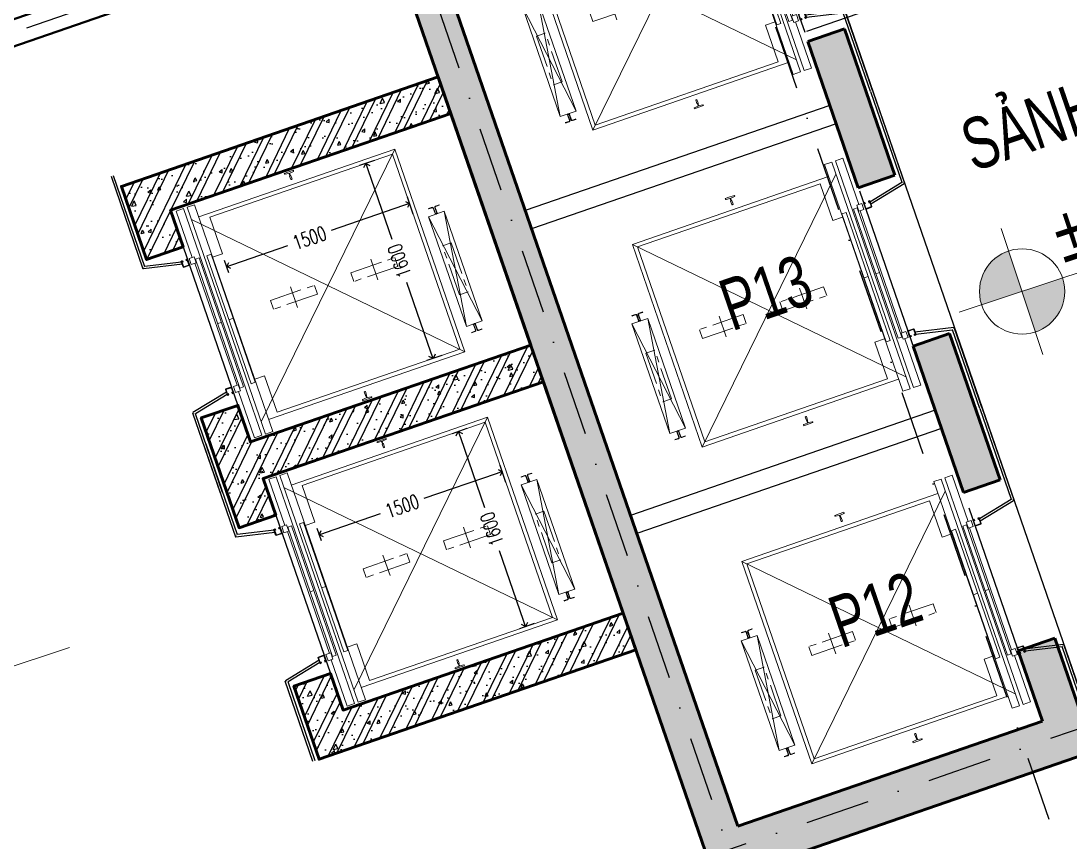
# Model space of a CAD drawing. Header units: millimetres. Extents: x -1534340 to 1713810, y -1348191 to 1114081.
# Drawn here: x 1494282 to 1502419, y -306410 to -300044 of the extents above; entities that cross this region are included whole.
import ezdxf
from ezdxf.enums import TextEntityAlignment as Align

# ---------------------------------------------------------------- set-up
doc = ezdxf.new("R2010")
doc.units = ezdxf.units.MM
doc.header["$LTSCALE"] = 100
doc.header["$PDMODE"] = 32
doc.header["$PDSIZE"] = 2.5
for name, pattern in [('xref.asix of  podium$0$xref.asix of  podium$0$DASHDOT', [1, 0.5, -0.25, 0, -0.25]), ('xref.asix of  podium$0$xref.asix of  podium$0$Xref_ST_MBDV Cot vach 30.7.2022$0$CENTERX2', [4, 2.5, -0.5, 0.5, -0.5]), ('xref.asix of  podium$0$xref.asix of  podium$0$Xref_ST_MBDV Cot vach 30.7.2022$0$HIDDEN', [0.375, 0.25, -0.125]), ('xref.asix of  podium$0$xref.asix of  podium$0$Xref_ST_MBDV Cot vach 30.7.2022$0$PHANTOMX2', [5, 2.5, -0.5, 0.5, -0.5, 0.5, -0.5]), ('Xref.Asix of Basement B2$0$HIDDEN', [0.375, 0.25, -0.125]), ('Xref_ST_MBDV Cot vach 30.7.2022$0$CENTERX2', [4, 2.5, -0.5, 0.5, -0.5]), ('Xref_ST_MBDV Cot vach 30.7.2022$0$HIDDEN', [0.375, 0.25, -0.125]), ('Xref_ST_MBDV Cot vach 30.7.2022$0$PHANTOMX2', [5, 2.5, -0.5, 0.5, -0.5, 0.5, -0.5])]:
    doc.linetypes.add(name, pattern=pattern)
for name, color, linetype in [('ccu12-Manh', 8, 'Continuous'), ('KT-Hatch', 251, 'Continuous'), ('KT-Kich thuoc', 9, 'Continuous'), ('KT-Text', 7, 'Continuous'), ('TNG', 50, 'Continuous'), ('xref.asix of  podium$0$xref.asix of  podium$0$KT-Hatch', 251, 'Continuous'), ('xref.asix of  podium$0$xref.asix of  podium$0$KT-Kich thuoc', 9, 'Continuous'), ('xref.asix of  podium$0$xref.asix of  podium$0$KT-Luoi truc South Tower', 8, 'xref.asix of  podium$0$xref.asix of  podium$0$DASHDOT'), ('xref.asix of  podium$0$xref.asix of  podium$0$KT-Thay', 7, 'Continuous'), ('xref.asix of  podium$0$xref.asix of  podium$0$Xref_ST_MBDV Cot vach 30.7.2022$0$KT-Net manh', 139, 'Continuous'), ('Xref_ST_MBDV Cot vach 30.7.2022$0$KT-Net manh', 139, 'Continuous')]:
    doc.layers.add(name, color=color, linetype=linetype)
for name, color, linetype, lineweight in [('KT-Ghi chu', 26, 'Continuous', 15), ('KT-Net cat', 1, 'Continuous', 40), ('ST_MBDV Cot vach 220805$0$Xref_ST_MBDV Cot vach 30.7.2022$0$KT-Net cot vach', 6, 'Continuous', 50), ('xref.asix of  podium$0$xref.asix of  podium$0$ST_MBDV Cot vach 220805$0$KT-Net cot vach', 6, 'Continuous', 50), ('xref.asix of  podium$0$xref.asix of  podium$0$Xref_ST_MBDV Cot vach 30.7.2022$0$KT-Noi that', 36, 'Continuous', 9), ('Xref_ST_MBDV Cot vach 30.7.2022$0$KT-Noi that', 36, 'Continuous', 9)]:
    doc.layers.add(name, color=color, linetype=linetype, lineweight=lineweight)
doc.layers.add('Xref.Asix of Basement B2$0$KT-Chi gioi XD', color=7, linetype='Xref.Asix of Basement B2$0$HIDDEN', true_color=0x0066cc)
doc.styles.add('font unicode ccu', font='arial.ttf')
doc.styles.add('xref.asix of  podium$0$xref.asix of  podium$0$Xref_ST_MBDV Cot vach 30.7.2022$0$DIM', font='vnsimli.shx', dxfattribs={"width": 0.7})
doc.styles.add('Xref_ST_MBDV Cot vach 30.7.2022$0$Arial', font='arial.ttf', dxfattribs={"width": 0.7})
doc.styles.add('Xref_ST_MBDV Cot vach 30.7.2022$0$DIM', font='vnsimli.shx', dxfattribs={"width": 0.7})
doc.dimstyles.new('xref.asix of  podium$0$xref.asix of  podium$0$Xref_ST_MBDV Cot vach 30.7.2022$0$CCU 1-100 A1', dxfattribs={"dimscale": 100, "dimtxt": 2.2, "dimasz": 1, "dimexe": 1, "dimexo": 0, "dimgap": 1, "dimtad": 1, "dimdec": 0, "dimdsep": 46, "dimtxsty": 'xref.asix of  podium$0$xref.asix of  podium$0$Xref_ST_MBDV Cot vach 30.7.2022$0$DIM', "dimblk1": 'xref.asix of  podium$0$xref.asix of  podium$0$Xref_ST_MBDV Cot vach 30.7.2022$0$_ARCHTICK', "dimblk2": 'xref.asix of  podium$0$xref.asix of  podium$0$Xref_ST_MBDV Cot vach 30.7.2022$0$_ARCHTICK', "dimsah": 1, "dimcen": 0, "dimdle": 1, "dimclrd": 256, "dimclre": 256, "dimclrt": 31, "dimadec": 0, "dimazin": 0, "dimtfac": 1, "dimtdec": 0, "dimtix": 1, "dimtmove": 2, "dimatfit": 3, "dimldrblk": 'xref.asix of  podium$0$xref.asix of  podium$0$Xref_ST_MBDV Cot vach 30.7.2022$0$_ARCHTICK', "dimfxl": 8, "dimtolj": 1, "dimarcsym": 0})
doc.dimstyles.new('Xref_ST_MBDV Cot vach 30.7.2022$0$CCU 1-100 A1', dxfattribs={"dimscale": 100, "dimtxt": 2.2, "dimasz": 1, "dimexe": 1, "dimexo": 0, "dimgap": 1, "dimtad": 1, "dimdec": 0, "dimdsep": 46, "dimtxsty": 'Xref_ST_MBDV Cot vach 30.7.2022$0$DIM', "dimblk1": 'Xref_ST_MBDV Cot vach 30.7.2022$0$_ARCHTICK', "dimblk2": 'Xref_ST_MBDV Cot vach 30.7.2022$0$_ARCHTICK', "dimsah": 1, "dimcen": 0, "dimdle": 1, "dimclrd": 256, "dimclre": 256, "dimclrt": 31, "dimadec": 0, "dimazin": 0, "dimtfac": 1, "dimtdec": 0, "dimtix": 1, "dimtmove": 2, "dimatfit": 3, "dimldrblk": 'Xref_ST_MBDV Cot vach 30.7.2022$0$_ARCHTICK', "dimfxl": 8, "dimtolj": 1, "dimarcsym": 0})

# ---------------------------------------------------------------- blocks, each defined once
blk = doc.blocks.new('xref.asix of  podium$0$xref.asix of  podium$0$Asix South Tower')
at = {"layer": 'xref.asix of  podium$0$xref.asix of  podium$0$KT-Luoi truc South Tower', "ltscale": 10}
for p, q in [((-72397.8, 60940.8), (-54303.1, 8530.3)), ((-74690, 60149.4), (-64788, 31468.5)), ((-41522.4, 50319.2), (-65827.2, 41928)), ((-39629.6, 44836.7), (-71714.8, 33759.3)), ((-66479.9, 43818.5), (-109888.9, 28831.6))]:
    blk.add_line(p, q, dxfattribs=at)
blk = doc.blocks.new('xref.asix of  podium$0$xref.asix of  podium$0$Xref_ST_MBDV Cot vach 30.7.2022$0$_Open90')
at = {"color": 0, "linetype": 'ByBlock', "lineweight": -2}
for p, q in [((0, 0), (-1, 0)), ((-0.5, 0.5), (0, 0)), ((0, 0), (-0.5, -0.5))]:
    blk.add_line(p, q, dxfattribs=at)
blk = doc.blocks.new('*D2766')
at = {"layer": 'Defpoints', "color": 5, "transparency": 16777216}
for p, q in [((-2230, 1494.3), (-2230, 1595.8)), ((-730, 1457.2), (-730, 1595.8)), ((-2180, 1545.8), (-1728.4, 1545.8)), ((-780, 1545.8), (-1371.8, 1545.8))]:
    blk.add_line(p, q, dxfattribs=at)
at = {"layer": 'Defpoints', "color": 0, "transparency": 16777216}
for p in [(-2230, 1545.8), (-2230, 1494.3, 0), (-730, 1457.2, 0)]:
    blk.add_point(p, dxfattribs=at)
at = {"layer": 'Defpoints', "color": 5, "transparency": 16777216, "xscale": 50, "yscale": 50, "zscale": 50, "rotation": 180}
blk.add_blockref('xref.asix of  podium$0$xref.asix of  podium$0$Xref_ST_MBDV Cot vach 30.7.2022$0$_Open90', (-2230, 1545.8), dxfattribs=at)
at = {"layer": 'Defpoints', "color": 5, "transparency": 16777216, "xscale": 50, "yscale": 50, "zscale": 50}
blk.add_blockref('xref.asix of  podium$0$xref.asix of  podium$0$Xref_ST_MBDV Cot vach 30.7.2022$0$_Open90', (-730, 1545.8), dxfattribs=at)
at = {"layer": 'Defpoints', "color": 5, "transparency": 16777216, "insert": (-1550.1, 1545.8), "char_height": 110, "attachment_point": 5, "style": 'xref.asix of  podium$0$xref.asix of  podium$0$Xref_ST_MBDV Cot vach 30.7.2022$0$DIM'}
blk.add_mtext('\\A1;1500', dxfattribs=at)
blk = doc.blocks.new('xref.asix of  podium$0$xref.asix of  podium$0$Xref_ST_MBDV Cot vach 30.7.2022$0$_ARCHTICK')
at = {"color": 0, "linetype": 'ByBlock', "const_width": 0.15}
blk.add_lwpolyline([(-0.5, -0.5), (0.5, 0.5)], dxfattribs=at)
blk = doc.blocks.new('*D2767')
at = {"layer": 'Defpoints', "color": 5, "transparency": 16777216}
for p, q in [((-879.1, 1950), (-1000.2, 1950)), ((-950.2, 1900), (-950.2, 1328.3)), ((-950.2, 400), (-950.2, 971.7)), ((-879.1, 350), (-1000.2, 350))]:
    blk.add_line(p, q, dxfattribs=at)
at = {"layer": 'Defpoints', "color": 0, "transparency": 16777216}
for p in [(-879.1, 1950, 0), (-950.2, 350), (-879.1, 350, 0)]:
    blk.add_point(p, dxfattribs=at)
at = {"layer": 'Defpoints', "color": 5, "transparency": 16777216, "xscale": 50, "yscale": 50, "zscale": 50}
for p, rotation in [((-950.2, 1950), 90), ((-950.2, 350), 270)]:
    blk.add_blockref('xref.asix of  podium$0$xref.asix of  podium$0$Xref_ST_MBDV Cot vach 30.7.2022$0$_Open90', p, dxfattribs=dict(at, rotation=rotation))
at = {"layer": 'Defpoints', "color": 5, "transparency": 16777216, "insert": (-950.2, 1150), "char_height": 110, "attachment_point": 5, "rotation": 90, "style": 'xref.asix of  podium$0$xref.asix of  podium$0$Xref_ST_MBDV Cot vach 30.7.2022$0$DIM'}
blk.add_mtext('\\A1;1600', dxfattribs=at)
blk = doc.blocks.new('Xref_ST_MBDV Cot vach 30.7.2022$0$_Open90')
at = {"color": 0, "linetype": 'ByBlock', "lineweight": -2}
for p, q in [((0, 0), (-1, 0)), ((-0.5, 0.5), (0, 0)), ((0, 0), (-0.5, -0.5))]:
    blk.add_line(p, q, dxfattribs=at)
blk = doc.blocks.new('*D185')
at = {"layer": 'Defpoints', "color": 5, "transparency": 16777216}
for p, q in [((-2230, 1494.3), (-2230, 1595.8)), ((-730, 1457.2), (-730, 1595.8)), ((-2180, 1545.8), (-1728.4, 1545.8)), ((-780, 1545.8), (-1371.8, 1545.8))]:
    blk.add_line(p, q, dxfattribs=at)
at = {"layer": 'Defpoints', "color": 0, "transparency": 16777216}
for p in [(-2230, 1545.8), (-2230, 1494.3), (-730, 1457.2)]:
    blk.add_point(p, dxfattribs=at)
at = {"layer": 'Defpoints', "color": 5, "transparency": 16777216, "xscale": 50, "yscale": 50, "zscale": 50, "rotation": 180}
blk.add_blockref('Xref_ST_MBDV Cot vach 30.7.2022$0$_Open90', (-2230, 1545.8), dxfattribs=at)
at = {"layer": 'Defpoints', "color": 5, "transparency": 16777216, "xscale": 50, "yscale": 50, "zscale": 50}
blk.add_blockref('Xref_ST_MBDV Cot vach 30.7.2022$0$_Open90', (-730, 1545.8), dxfattribs=at)
at = {"layer": 'Defpoints', "color": 5, "transparency": 16777216, "insert": (-1550.1, 1545.8), "char_height": 110, "attachment_point": 5, "style": 'Xref_ST_MBDV Cot vach 30.7.2022$0$DIM'}
blk.add_mtext('\\A1;1500', dxfattribs=at)
blk = doc.blocks.new('Xref_ST_MBDV Cot vach 30.7.2022$0$_ARCHTICK')
at = {"color": 0, "linetype": 'ByBlock', "const_width": 0.15}
blk.add_lwpolyline([(-0.5, -0.5), (0.5, 0.5)], dxfattribs=at)
blk = doc.blocks.new('*D186')
at = {"layer": 'Defpoints', "color": 5, "transparency": 16777216}
for p, q in [((-879.1, 1950), (-1000.2, 1950)), ((-950.2, 1900), (-950.2, 1328.3)), ((-950.2, 400), (-950.2, 971.7)), ((-879.1, 350), (-1000.2, 350))]:
    blk.add_line(p, q, dxfattribs=at)
at = {"layer": 'Defpoints', "color": 0, "transparency": 16777216}
for p in [(-879.1, 1950), (-950.2, 350), (-879.1, 350)]:
    blk.add_point(p, dxfattribs=at)
at = {"layer": 'Defpoints', "color": 5, "transparency": 16777216, "xscale": 50, "yscale": 50, "zscale": 50}
for p, rotation in [((-950.2, 1950), 90), ((-950.2, 350), 270)]:
    blk.add_blockref('Xref_ST_MBDV Cot vach 30.7.2022$0$_Open90', p, dxfattribs=dict(at, rotation=rotation))
at = {"layer": 'Defpoints', "color": 5, "transparency": 16777216, "insert": (-950.2, 1150), "char_height": 110, "attachment_point": 5, "rotation": 90, "style": 'Xref_ST_MBDV Cot vach 30.7.2022$0$DIM'}
blk.add_mtext('\\A1;1600', dxfattribs=at)
blk = doc.blocks.new('CAODOSAN')
at = {"layer": 'KT-Ghi chu'}
h = blk.add_hatch(color=256, dxfattribs=at)
edge = h.paths.add_edge_path()
edge.add_ellipse((285.7, 0), major_axis=(129.9, 129.9), ratio=1, start_angle=45, end_angle=135)
edge.add_line((102, 0), (285.7, 0))
edge.add_line((285.7, 0), (285.7, 183.7))
h = blk.add_hatch(color=256, dxfattribs=at)
edge = h.paths.add_edge_path()
edge.add_ellipse((285.7, 0), major_axis=(129.9, 129.9), ratio=1, start_angle=225, end_angle=315)
edge.add_line((469.3, 0), (285.7, 0))
edge.add_line((285.7, 0), (285.7, -183.7))
for p, q in [((285.7, 285.7), (285.7, -285.7)), ((2047.4, 0), (0, 0))]:
    blk.add_line(p, q, dxfattribs=at)
blk.add_circle((285.7, 0), 183.7, dxfattribs=at)
at = {"color": 3, "style": 'font unicode ccu', "width": 0.7}
blk.add_attdef('FL', (493.5, 47.1), '', height=300, dxfattribs=at)
at = {"color": 1, "style": 'font unicode ccu', "width": 0.7}
blk.add_attdef('SL', (489.8, -336.6), '', height=300, dxfattribs=at)
blk = doc.blocks.new('xref.asix of  podium$0$xref.asix of  podium$0$Xref_ST_MBDV Cot vach 30.7.2022$0$TM 1000kg')
at = {"layer": 'xref.asix of  podium$0$xref.asix of  podium$0$Xref_ST_MBDV Cot vach 30.7.2022$0$KT-Net manh'}
for p, q in [((-2850, 2500), (-2850, 1742.2)), ((-2832, 2500), (-2832, 1754.4)), ((-2500, 1800), (-2500, 500)), ((-2850, 1742.2), (-2847, 1742.2)), ((-2847, 1742.2), (-2847, 1739.2)), ((-2550, 1674.2), (-2847, 1739.2)), ((-2550, 1692.7), (-2832, 1754.4)), ((-2550, 625.8), (-2847, 560.8)), ((-2550, 607.3), (-2832, 545.6)), ((-2850, 557.8), (-2847, 557.8)), ((-2850, -100), (-2850, 557.8)), ((-2847, 557.8), (-2847, 560.8)), ((-2832, -100), (-2832, 545.6))]:
    blk.add_line(p, q, dxfattribs=at)
at = {"layer": 'xref.asix of  podium$0$xref.asix of  podium$0$Xref_ST_MBDV Cot vach 30.7.2022$0$KT-Net manh', "const_width": 2}
for points in [[(-2847, 1742.2), (-2832, 1754.4)], [(-2847, 557.8), (-2832, 545.6)]]:
    blk.add_lwpolyline(points, dxfattribs=at)
at = {"layer": 'xref.asix of  podium$0$xref.asix of  podium$0$Xref_ST_MBDV Cot vach 30.7.2022$0$KT-Net manh', "ltscale": 2}
for points in [[(-2510, 1700), (-2500, 1700), (-2500, 1650), (-2550, 1650), (-2550, 1700), (-2540, 1700), (-2540, 1690), (-2541.6, 1690), (-2541.6, 1698.4), (-2548.4, 1698.4), (-2548.4, 1651.6), (-2501.6, 1651.6), (-2501.6, 1698.4), (-2508.4, 1698.4), (-2508.4, 1690), (-2510, 1690)], [(-2510, 600), (-2500, 600), (-2500, 650), (-2550, 650), (-2550, 600), (-2540, 600), (-2540, 610), (-2541.6, 610), (-2541.6, 601.6), (-2548.4, 601.6), (-2548.4, 648.4), (-2501.6, 648.4), (-2501.6, 601.6), (-2508.4, 601.6), (-2508.4, 610), (-2510, 610)]]:
    blk.add_lwpolyline(points, close=True, dxfattribs=at)
at = {"layer": 'xref.asix of  podium$0$xref.asix of  podium$0$Xref_ST_MBDV Cot vach 30.7.2022$0$KT-Noi that', "linetype": 'Continuous', "ltscale": 2}
for p, q in [((-2460, 2080, 0), (-2460, 1700, 0)), ((-2400, 2080, 0), (-2460, 2080, 0)), ((-2400, 220, 0), (-2400, 2080, 0)), ((-2370, 220, 0), (-2370, 2080, 0)), ((-2370, 2080, 0), (-2310, 2080, 0)), ((-2310, 220, 0), (-2310, 2080, 0)), ((-2310, 1981, 0), (-700, 1981, 0)), ((-700, 1981, 0), (-700, 319, 0)), ((-2230, 1950, 0), (-730, 1950, 0)), ((-2230, 1950, 0), (-2230, 1650, 0)), ((-730, 1950, 0), (-730, 350, 0)), ((-2455, 650, 0), (-2455, 1650, 0)), ((-2441.3, 620, 0), (-2441.3, 1680, 0)), ((-2411, 1680, 0), (-2441.3, 1680, 0)), ((-2411, 620, 0), (-2411, 1680, 0)), ((-2348, 625, 0), (-2348, 1675, 0)), ((-2348, 1675, 0), (-2314, 1675, 0)), ((-2314, 625, 0), (-2314, 1675, 0)), ((-2310, 1650, 0), (-2230, 1650, 0)), ((-2411, 1150, 0), (-2441.3, 1150, 0)), ((-2314, 1150, 0), (-2348, 1150, 0)), ((-2460, 220, 0), (-2460, 600, 0)), ((-2411, 620, 0), (-2441.3, 620, 0)), ((-2348, 625, 0), (-2314, 625, 0)), ((-2310, 650, 0), (-2230, 650, 0)), ((-2230, 350, 0), (-2230, 650, 0)), ((-2230, 350, 0), (-730, 350, 0)), ((-2310, 319, 0), (-700, 319, 0)), ((-2400, 220, 0), (-2460, 220, 0)), ((-2370, 220, 0), (-2310, 220, 0))]:
    blk.add_line(p, q, dxfattribs=at)
at = {"layer": 'xref.asix of  podium$0$xref.asix of  podium$0$Xref_ST_MBDV Cot vach 30.7.2022$0$KT-Noi that', "linetype": 'Continuous'}
for p, q in [((-1572.5, 2077, 0), (-1572.5, 2082, 0)), ((-1572.5, 2082, 0), (-1535, 2082, 0)), ((-1569.5, 2074, 0), (-1540.1, 2070.9, 0)), ((-1540, 2021, 0), (-1540, 2050, 0)), ((-1537.1, 2054.1, 0), (-1537.1, 2067.9, 0)), ((-1497.5, 2082, 0), (-1535, 2082, 0)), ((-1532.9, 2054.1, 0), (-1532.9, 2067.9, 0)), ((-1530, 2021, 0), (-1530, 2050, 0)), ((-1500.5, 2074, 0), (-1529.9, 2070.9, 0)), ((-1497.5, 2077, 0), (-1497.5, 2082, 0)), ((-1539, 2020, 0), (-1535, 2020, 0)), ((-1531, 2020, 0), (-1535, 2020, 0)), ((-603.5, 1460, 0), (-574.4, 1460, 0)), ((-603.5, 1456.8, 0), (-603.5, 1460, 0)), ((-603.5, 1456.8, 0), (-574.4, 1456.8, 0)), ((-568.2, 1406.2, 0), (-568.2, 1450.6, 0)), ((-565, 1406.2, 0), (-565, 1450.6, 0)), ((-558, 1403.2, 0), (-562, 1403.2, 0)), ((-558, 1400, 0), (-562, 1400, 0)), ((-555, 1406.2, 0), (-555, 1450.6, 0)), ((-551.8, 1406.2, 0), (-551.8, 1450.6, 0)), ((-516.5, 1460, 0), (-545.6, 1460, 0)), ((-516.5, 1456.8, 0), (-545.6, 1456.8, 0)), ((-516.5, 1456.8, 0), (-516.5, 1460, 0)), ((-568.2, 493.8, 0), (-568.2, 449.4, 0)), ((-565, 493.8, 0), (-565, 449.4, 0)), ((-558, 500, 0), (-562, 500, 0)), ((-558, 496.8, 0), (-562, 496.8, 0)), ((-555, 493.8, 0), (-555, 449.4, 0)), ((-551.8, 493.8, 0), (-551.8, 449.4, 0)), ((-603.5, 443.2, 0), (-574.4, 443.2, 0)), ((-603.5, 440, 0), (-574.4, 440, 0)), ((-516.5, 443.2, 0), (-545.6, 443.2, 0)), ((-516.5, 440, 0), (-545.6, 440, 0)), ((-1540, 279, 0), (-1540, 250, 0)), ((-1539, 280, 0), (-1535, 280, 0)), ((-1537.1, 245.9, 0), (-1537.1, 232.1, 0)), ((-1531, 280, 0), (-1535, 280, 0)), ((-1532.9, 245.9, 0), (-1532.9, 232.1, 0)), ((-1530, 279, 0), (-1530, 250, 0)), ((-1572.5, 223, 0), (-1572.5, 218, 0)), ((-1572.5, 218, 0), (-1535, 218, 0)), ((-1569.5, 226, 0), (-1540.1, 229.1, 0)), ((-1497.5, 218, 0), (-1535, 218, 0)), ((-1500.5, 226, 0), (-1529.9, 229.1, 0)), ((-1497.5, 223, 0), (-1497.5, 218, 0))]:
    blk.add_line(p, q, dxfattribs=at)
at = {"layer": 'xref.asix of  podium$0$xref.asix of  podium$0$Xref_ST_MBDV Cot vach 30.7.2022$0$KT-Noi that', "linetype": 'xref.asix of  podium$0$xref.asix of  podium$0$Xref_ST_MBDV Cot vach 30.7.2022$0$HIDDEN', "ltscale": 500}
for p, q in [((-2370, 1981, 0), (-700, 319, 0)), ((-2370, 319, 0), (-700, 1981, 0)), ((-495, 1400, 0), (-625, 500, 0)), ((-495, 500, 0), (-625, 1400, 0))]:
    blk.add_line(p, q, dxfattribs=at)
at = {"layer": 'xref.asix of  podium$0$xref.asix of  podium$0$Xref_ST_MBDV Cot vach 30.7.2022$0$KT-Noi that', "linetype": 'xref.asix of  podium$0$xref.asix of  podium$0$Xref_ST_MBDV Cot vach 30.7.2022$0$CENTERX2'}
for p, q in [((-1815, 1236, 0), (-1815, 1066.7, 0)), ((-1155, 1236, 0), (-1155, 1066.7, 0))]:
    blk.add_line(p, q, dxfattribs=at)
at = {"layer": 'xref.asix of  podium$0$xref.asix of  podium$0$Xref_ST_MBDV Cot vach 30.7.2022$0$KT-Noi that', "linetype": 'Continuous', "ltscale": 2, "elevation": 0}
for points in [[(-2485, 1700), (-2445, 1700), (-2445, 1650), (-2485, 1650)], [(-495, 1400), (-625, 1400), (-625, 500), (-495, 500)], [(-2485, 600), (-2445, 600), (-2445, 650), (-2485, 650)]]:
    blk.add_lwpolyline(points, close=True, dxfattribs=at)
at = {"layer": 'xref.asix of  podium$0$xref.asix of  podium$0$Xref_ST_MBDV Cot vach 30.7.2022$0$KT-Noi that', "linetype": 'xref.asix of  podium$0$xref.asix of  podium$0$Xref_ST_MBDV Cot vach 30.7.2022$0$PHANTOMX2', "elevation": 0}
for points in [[(-1635, 1186), (-1635, 1114), (-1995, 1114), (-1995, 1186)], [(-975, 1186), (-975, 1114), (-1335, 1114), (-1335, 1186)], [(-524, 1150), (-524, 750), (-596, 750), (-596, 1150)]]:
    blk.add_lwpolyline(points, close=True, dxfattribs=at)
at = {"layer": 'xref.asix of  podium$0$xref.asix of  podium$0$Xref_ST_MBDV Cot vach 30.7.2022$0$KT-Noi that', "linetype": 'Continuous'}
for centre, radius, start, end in [((-1569.5, 2077, 0), 3, 180, 270), ((-1540.1, 2067.9, 0), 3, 0, 90), ((-1542.3, 2054.7, 0), 5.25, 295.66972, 353.31728), ((-1529.9, 2067.9, 0), 3, 90, 180), ((-1527.7, 2054.7, 0), 5.25, 186.68272, 244.33028), ((-1500.5, 2077, 0), 3, 270, 0), ((-1539, 2021, 0), 1, 180, 270), ((-1531, 2021, 0), 1, 270, 0), ((-574.4, 1450.6, 0), 9.4, 0, 90), ((-574.4, 1450.6, 0), 6.2, 0, 90), ((-562, 1406.2, 0), 6.2, 180, 270), ((-562, 1406.2, 0), 3, 180, 270), ((-558, 1406.2, 0), 3, 270, 0), ((-558, 1406.2, 0), 6.2, 270, 0), ((-545.6, 1450.6, 0), 9.4, 90, 180), ((-545.6, 1450.6, 0), 6.2, 90, 180), ((-562, 493.8, 0), 6.2, 90, 180), ((-562, 493.8, 0), 3, 90, 180), ((-558, 493.8, 0), 6.2, 0, 90), ((-558, 493.8, 0), 3, 0, 90), ((-574.4, 449.4, 0), 6.2, 270, 0), ((-574.4, 449.4, 0), 9.4, 270, 0), ((-545.6, 449.4, 0), 9.4, 180, 270), ((-545.6, 449.4, 0), 6.2, 180, 270), ((-1539, 279, 0), 1, 90, 180), ((-1542.3, 245.3, 0), 5.25, 6.68272, 64.33028), ((-1527.7, 245.3, 0), 5.25, 115.66972, 173.31728), ((-1531, 279, 0), 1, 0, 90), ((-1569.5, 223, 0), 3, 90, 180), ((-1540.1, 232.1, 0), 3, 270, 0), ((-1529.9, 232.1, 0), 3, 180, 270), ((-1500.5, 223, 0), 3, 0, 90)]:
    blk.add_arc(centre, radius, start, end, dxfattribs=at)
at = {"layer": 'Defpoints', "color": 5}
for base, p1, p2, angle, picture, middle in [((-950.2, 350), (-879.1, 1950, 0), (-879.1, 350, 0), 90, '*D2767', (-950.2, 1150)), ((-2230, 1545.8), (-730, 1457.2, 0), (-2230, 1494.3, 0), 180, '*D2766', (-1550.1, 1545.8))]:
    dim = blk.add_linear_dim(base=base, p1=p1, p2=p2, angle=angle, dimstyle='xref.asix of  podium$0$xref.asix of  podium$0$Xref_ST_MBDV Cot vach 30.7.2022$0$CCU 1-100 A1', override={"dimscale": 50, "dimblk1": 'xref.asix of  podium$0$xref.asix of  podium$0$Xref_ST_MBDV Cot vach 30.7.2022$0$_Open90', "dimblk2": 'xref.asix of  podium$0$xref.asix of  podium$0$Xref_ST_MBDV Cot vach 30.7.2022$0$_Open90', "dimclrd": 5, "dimclre": 5, "dimclrt": 5, "dimlwd": 65535, "dimlwe": 65535}, dxfattribs=at)
    dim.commit()
    dim.dimension.update_dxf_attribs({"geometry": picture, "text_midpoint": middle, "dimtype": 128})
blk = doc.blocks.new('Xref_ST_MBDV Cot vach 30.7.2022$0$TM 1000kg')
at = {"layer": 'Xref_ST_MBDV Cot vach 30.7.2022$0$KT-Net manh'}
for p, q in [((-2850, 2500), (-2850, 1742.2)), ((-2832, 2500), (-2832, 1754.4)), ((-2500, 1800), (-2500, 500)), ((-2850, 1742.2), (-2847, 1742.2)), ((-2847, 1742.2), (-2847, 1739.2)), ((-2550, 1674.2), (-2847, 1739.2)), ((-2550, 1692.7), (-2832, 1754.4)), ((-2550, 625.8), (-2847, 560.8)), ((-2550, 607.3), (-2832, 545.6)), ((-2850, 557.8), (-2847, 557.8)), ((-2850, -100), (-2850, 557.8)), ((-2847, 557.8), (-2847, 560.8)), ((-2832, -100), (-2832, 545.6))]:
    blk.add_line(p, q, dxfattribs=at)
at = {"layer": 'Xref_ST_MBDV Cot vach 30.7.2022$0$KT-Net manh', "const_width": 2}
for points in [[(-2847, 1742.2), (-2832, 1754.4)], [(-2847, 557.8), (-2832, 545.6)]]:
    blk.add_lwpolyline(points, dxfattribs=at)
at = {"layer": 'Xref_ST_MBDV Cot vach 30.7.2022$0$KT-Net manh', "ltscale": 2}
for points in [[(-2510, 1700), (-2500, 1700), (-2500, 1650), (-2550, 1650), (-2550, 1700), (-2540, 1700), (-2540, 1690), (-2541.6, 1690), (-2541.6, 1698.4), (-2548.4, 1698.4), (-2548.4, 1651.6), (-2501.6, 1651.6), (-2501.6, 1698.4), (-2508.4, 1698.4), (-2508.4, 1690), (-2510, 1690)], [(-2510, 600), (-2500, 600), (-2500, 650), (-2550, 650), (-2550, 600), (-2540, 600), (-2540, 610), (-2541.6, 610), (-2541.6, 601.6), (-2548.4, 601.6), (-2548.4, 648.4), (-2501.6, 648.4), (-2501.6, 601.6), (-2508.4, 601.6), (-2508.4, 610), (-2510, 610)]]:
    blk.add_lwpolyline(points, close=True, dxfattribs=at)
at = {"layer": 'Xref_ST_MBDV Cot vach 30.7.2022$0$KT-Noi that', "linetype": 'Continuous', "ltscale": 2}
for p, q in [((-2460, 2080), (-2460, 1700)), ((-2400, 2080), (-2460, 2080)), ((-2400, 220), (-2400, 2080)), ((-2370, 220), (-2370, 2080)), ((-2370, 2080), (-2310, 2080)), ((-2310, 220), (-2310, 2080)), ((-2310, 1981), (-700, 1981)), ((-700, 1981), (-700, 319)), ((-2230, 1950), (-730, 1950)), ((-2230, 1950), (-2230, 1650)), ((-730, 1950), (-730, 350)), ((-2455, 650), (-2455, 1650)), ((-2441.3, 620), (-2441.3, 1680)), ((-2411, 1680), (-2441.3, 1680)), ((-2411, 620), (-2411, 1680)), ((-2348, 625), (-2348, 1675)), ((-2348, 1675), (-2314, 1675)), ((-2314, 625), (-2314, 1675)), ((-2310, 1650), (-2230, 1650)), ((-2411, 1150), (-2441.3, 1150)), ((-2314, 1150), (-2348, 1150)), ((-2460, 220), (-2460, 600)), ((-2411, 620), (-2441.3, 620)), ((-2348, 625), (-2314, 625)), ((-2310, 650), (-2230, 650)), ((-2230, 350), (-2230, 650)), ((-2230, 350), (-730, 350)), ((-2310, 319), (-700, 319)), ((-2400, 220), (-2460, 220)), ((-2370, 220), (-2310, 220))]:
    blk.add_line(p, q, dxfattribs=at)
at = {"layer": 'Xref_ST_MBDV Cot vach 30.7.2022$0$KT-Noi that', "linetype": 'Continuous'}
for p, q in [((-1572.5, 2077), (-1572.5, 2082)), ((-1572.5, 2082), (-1535, 2082)), ((-1569.5, 2074), (-1540.1, 2070.9)), ((-1540, 2021), (-1540, 2050)), ((-1537.1, 2054.1), (-1537.1, 2067.9)), ((-1497.5, 2082), (-1535, 2082)), ((-1532.9, 2054.1), (-1532.9, 2067.9)), ((-1530, 2021), (-1530, 2050)), ((-1500.5, 2074), (-1529.9, 2070.9)), ((-1497.5, 2077), (-1497.5, 2082)), ((-1539, 2020), (-1535, 2020)), ((-1531, 2020), (-1535, 2020)), ((-603.5, 1460), (-574.4, 1460)), ((-603.5, 1456.8), (-603.5, 1460)), ((-603.5, 1456.8), (-574.4, 1456.8)), ((-568.2, 1406.2), (-568.2, 1450.6)), ((-565, 1406.2), (-565, 1450.6)), ((-558, 1403.2), (-562, 1403.2)), ((-558, 1400), (-562, 1400)), ((-555, 1406.2), (-555, 1450.6)), ((-551.8, 1406.2), (-551.8, 1450.6)), ((-516.5, 1460), (-545.6, 1460)), ((-516.5, 1456.8), (-545.6, 1456.8)), ((-516.5, 1456.8), (-516.5, 1460)), ((-568.2, 493.8), (-568.2, 449.4)), ((-565, 493.8), (-565, 449.4)), ((-558, 500), (-562, 500)), ((-558, 496.8), (-562, 496.8)), ((-555, 493.8), (-555, 449.4)), ((-551.8, 493.8), (-551.8, 449.4)), ((-603.5, 443.2), (-574.4, 443.2)), ((-603.5, 440), (-574.4, 440)), ((-516.5, 443.2), (-545.6, 443.2)), ((-516.5, 440), (-545.6, 440)), ((-1540, 279), (-1540, 250)), ((-1539, 280), (-1535, 280)), ((-1537.1, 245.9), (-1537.1, 232.1)), ((-1531, 280), (-1535, 280)), ((-1532.9, 245.9), (-1532.9, 232.1)), ((-1530, 279), (-1530, 250)), ((-1572.5, 223), (-1572.5, 218)), ((-1572.5, 218), (-1535, 218)), ((-1569.5, 226), (-1540.1, 229.1)), ((-1497.5, 218), (-1535, 218)), ((-1500.5, 226), (-1529.9, 229.1)), ((-1497.5, 223), (-1497.5, 218))]:
    blk.add_line(p, q, dxfattribs=at)
at = {"layer": 'Xref_ST_MBDV Cot vach 30.7.2022$0$KT-Noi that', "linetype": 'Xref_ST_MBDV Cot vach 30.7.2022$0$HIDDEN', "ltscale": 500}
for p, q in [((-2370, 1981), (-700, 319)), ((-2370, 319), (-700, 1981)), ((-495, 1400), (-625, 500)), ((-495, 500), (-625, 1400))]:
    blk.add_line(p, q, dxfattribs=at)
at = {"layer": 'Xref_ST_MBDV Cot vach 30.7.2022$0$KT-Noi that', "linetype": 'Xref_ST_MBDV Cot vach 30.7.2022$0$CENTERX2'}
for p, q in [((-1815, 1236), (-1815, 1066.7)), ((-1155, 1236), (-1155, 1066.7))]:
    blk.add_line(p, q, dxfattribs=at)
at = {"layer": 'Xref_ST_MBDV Cot vach 30.7.2022$0$KT-Noi that', "linetype": 'Continuous', "ltscale": 2}
for points in [[(-2485, 1700), (-2445, 1700), (-2445, 1650), (-2485, 1650)], [(-495, 1400), (-625, 1400), (-625, 500), (-495, 500)], [(-2485, 600), (-2445, 600), (-2445, 650), (-2485, 650)]]:
    blk.add_lwpolyline(points, close=True, dxfattribs=at)
at = {"layer": 'Xref_ST_MBDV Cot vach 30.7.2022$0$KT-Noi that', "linetype": 'Xref_ST_MBDV Cot vach 30.7.2022$0$PHANTOMX2'}
for points in [[(-1635, 1186), (-1635, 1114), (-1995, 1114), (-1995, 1186)], [(-975, 1186), (-975, 1114), (-1335, 1114), (-1335, 1186)], [(-524, 1150), (-524, 750), (-596, 750), (-596, 1150)]]:
    blk.add_lwpolyline(points, close=True, dxfattribs=at)
at = {"layer": 'Xref_ST_MBDV Cot vach 30.7.2022$0$KT-Noi that', "linetype": 'Continuous'}
for centre, radius, start, end in [((-1569.5, 2077), 3, 180, 270), ((-1540.1, 2067.9), 3, 0, 90), ((-1542.3, 2054.7), 5.25, 295.66972, 353.31728), ((-1529.9, 2067.9), 3, 90, 180), ((-1527.7, 2054.7), 5.25, 186.68272, 244.33028), ((-1500.5, 2077), 3, 270, 0), ((-1539, 2021), 1, 180, 270), ((-1531, 2021), 1, 270, 0), ((-574.4, 1450.6), 9.4, 0, 90), ((-574.4, 1450.6), 6.2, 0, 90), ((-562, 1406.2), 6.2, 180, 270), ((-562, 1406.2), 3, 180, 270), ((-558, 1406.2), 3, 270, 0), ((-558, 1406.2), 6.2, 270, 0), ((-545.6, 1450.6), 9.4, 90, 180), ((-545.6, 1450.6), 6.2, 90, 180), ((-562, 493.8), 6.2, 90, 180), ((-562, 493.8), 3, 90, 180), ((-558, 493.8), 6.2, 0, 90), ((-558, 493.8), 3, 0, 90), ((-574.4, 449.4), 6.2, 270, 0), ((-574.4, 449.4), 9.4, 270, 0), ((-545.6, 449.4), 9.4, 180, 270), ((-545.6, 449.4), 6.2, 180, 270), ((-1539, 279), 1, 90, 180), ((-1542.3, 245.3), 5.25, 6.68272, 64.33028), ((-1527.7, 245.3), 5.25, 115.66972, 173.31728), ((-1531, 279), 1, 0, 90), ((-1569.5, 223), 3, 90, 180), ((-1540.1, 232.1), 3, 270, 0), ((-1529.9, 232.1), 3, 180, 270), ((-1500.5, 223), 3, 0, 90)]:
    blk.add_arc(centre, radius, start, end, dxfattribs=at)
at = {"layer": 'Defpoints', "color": 5}
for base, p1, p2, angle, picture, middle in [((-950.2, 350), (-879.1, 1950), (-879.1, 350), 90, '*D186', (-950.2, 1150)), ((-2230, 1545.8), (-730, 1457.2), (-2230, 1494.3), 180, '*D185', (-1550.1, 1545.8))]:
    dim = blk.add_linear_dim(base=base, p1=p1, p2=p2, angle=angle, dimstyle='Xref_ST_MBDV Cot vach 30.7.2022$0$CCU 1-100 A1', override={"dimscale": 50, "dimblk1": 'Xref_ST_MBDV Cot vach 30.7.2022$0$_Open90', "dimblk2": 'Xref_ST_MBDV Cot vach 30.7.2022$0$_Open90', "dimclrd": 5, "dimclre": 5, "dimclrt": 5, "dimlwd": 65535, "dimlwe": 65535}, dxfattribs=at)
    dim.commit()
    dim.dimension.update_dxf_attribs({"geometry": picture, "text_midpoint": middle, "dimtype": 128})
blk = doc.blocks.new('of lift 2')
at = {"layer": 'Xref_ST_MBDV Cot vach 30.7.2022$0$KT-Noi that', "rotation": 90.0003448535011}
for p in [(186563.8, 28422, 0), (188763.8, 28422, 0)]:
    blk.add_blockref('Xref_ST_MBDV Cot vach 30.7.2022$0$TM 1000kg', p, dxfattribs=at)
blk = doc.blocks.new('312')
at = {"layer": 'KT-Hatch'}
h = blk.add_hatch(dxfattribs=at)
h.set_pattern_fill('BTCT', color=256, scale=40, angle=19.04714)
h.set_pattern_definition([(69.0471, (1521492.8, -318828.84), (279.3878, 69.9034), [30, -330]), (14.0471, (1521492.8, -318828.84), (-150.6518, 266.2916), [24, -264]), (119.4985, (1521516.08, -318823.01), (128.7362, 336.1949), [25.496, -280.4568]), (65.2313, (1521466.7, -318753.22), (425.1306, 76.733), [45, -495]), (115.6827, (1521502.1, -318746.82), (226.2364, 490.3235), [38.244, -420.685]), (10.2313, (1521466.7, -318753.2), (226.236, 490.3237), [36, -396]), (40.0471, (1521511.02, -318759.07), (278.2479, -74.311), [30, -330]), (345.0471, (1521511.02, -318759.07), (-2.6623, 305.9413), [24, -264]), (90.4985, (1521534.2, -318765.26), (275.5857, 231.6301), [25.496, -280.4568]), (56.54714, (1521492.8, -318828.84), (-38.85778, 127.45455), [0, -260.8, 0, -268, 0, -265]), (26.54714, (1521492.8, -318828.84), (47.9808, 183.4678), [0, -152.8, 0, -254.8, 0, -101]), (346.54714, (1521408.48, -318857.95), (204.78263, 61.1563), [0, -100, 0, -312, 0, -414]), (336.54714, (1521370.67, -318871), (207.4352, 113.9779), [0, -130, 0, -207.2, 0, -294]), (64.04714, (1521492.8, -318828.84), (-134.87316, 65.6447), []), (64.04714, (1521559.63, -318805.76), (-134.87316, 65.6447), [])])
h.paths.add_polyline_path([(1497518.3, -300477.7), (1495060.7, -301326.2), (1495256.5, -301893.3), (1495540.1, -301795.4), (1495442.2, -301511.8), (1497616.2, -300761.3), (1498236.3, -302557.2), (1496062.2, -303307.8), (1495964.3, -303024.2), (1495680.7, -303122.2), (1495876.5, -303689.3), (1495974.4, -303972.9), (1496258, -303875), (1496160.1, -303591.4), (1498334.2, -302840.8), (1498954.2, -304636.8), (1496780.2, -305387.4), (1496682.3, -305103.8), (1496398.7, -305201.7), (1496594.5, -305768.9), (1499052.2, -304920.4)])
at = {"layer": 'xref.asix of  podium$0$xref.asix of  podium$0$KT-Hatch'}
h = blk.add_hatch(dxfattribs=at)
h.set_pattern_fill('BTCT', color=256, scale=40)
h.set_pattern_definition([(50, (1566004.72, -342122.32), (286.9041, -25.10085), [30, -330]), (355, (1566004.72, -342122.32), (-55.5005, 300.8769), [24, -264]), (100.4514, (1566028.63, -342124.4), (231.40375, 275.7758), [25.4961, -280.4568]), (46.1842, (1566004.72, -342042.32), (426.8964, -66.2076), [45, -495]), (96.6356, (1566040.3, -342047.84), (373.865, 389.6471), [38.2441, -420.6852]), (351.1842, (1566004.7, -342042.3), (373.8648, 389.6474), [36, -396]), (21, (1566044.72, -342062.32), (238.7628, -161.04756), [30, -330]), (326, (1566044.72, -342062.32), (97.3261, 290.06), [24, -264]), (71.4514, (1566064.62, -342075.74), (336.08905, 129.0122), [25.4961, -280.4568]), (37.5, (1566004.72, -342122.32), (4.86394, 133.15754), [0, -260.8, 0, -268, 0, -265]), (7.5, (1566004.72, -342122.32), (105.22781, 157.76468), [0, -152.8, 0, -254.8, 0, -101]), (327.5, (1565915.52, -342122.32), (213.52897, -9.02195), [0, -100, 0, -312, 0, -414]), (317.5, (1565875.52, -342122.32), (233.27447, 40.042), [0, -130, 0, -207.2, 0, -294]), (45, (1566004.72, -342122.32), (-106.06602, 106.06602), []), (45, (1566075.43, -342122.32), (-106.06602, 106.06602), [])])
h.paths.add_polyline_path([(1508878.5, -296611.3), (1509067.6, -296546), (1511479.3, -303531.4), (1508359.9, -304608.4), (1508085.8, -303814.4), (1505439.1, -304728.1), (1505136.4, -303851.3), (1505419.9, -303753.4), (1505608.5, -304299.4), (1507971.6, -303483.5), (1505556.6, -296488.7), (1503193.5, -297304.6), (1503364, -297798.3), (1503080.4, -297896.2), (1502795.7, -297071.6), (1508561.7, -295080.9), (1508627, -295270), (1505791.3, -296249), (1508561.9, -304274.2), (1511208.6, -303360.4)])
h.paths.add_polyline_path([(1504995.7, -302524.5), (1504712.1, -302622.4), (1504320.5, -301488.1), (1504604.1, -301390.2)], flags=17)
h.paths.add_polyline_path([(1504179.8, -300161.4), (1503896.3, -300259.3), (1503504.6, -299125), (1503788.2, -299027.1)], flags=17)
h.paths.add_polyline_path([(1502300.6, -304830.3), (1502017, -304928.2), (1502204.7, -305471.7), (1499841.6, -306287.6), (1497426.6, -299292.7), (1499789.7, -298476.9), (1499961.1, -298973.1), (1500244.6, -298875.2), (1499959.1, -298048.1), (1497028.8, -299059.8), (1499672.2, -306716.3), (1502602.5, -305704.7)])
h.paths.add_polyline_path([(1501876.4, -303601.5), (1501592.8, -303699.4), (1501201.2, -302565.1), (1501484.7, -302467.2)], flags=17)
h.paths.add_polyline_path([(1501060.5, -301238.3), (1500776.9, -301336.3), (1500385.3, -300202), (1500668.9, -300104)], flags=17)
at = {"layer": 'KT-Net cat', "elevation": 0}
blk.add_lwpolyline([(1489632.2, -301613.5), (1497028.8, -299059.8), (1497094.1, -299248.9), (1487334.4, -302618.4), (1487269.1, -302429.3), (1489443.2, -301678.7)], dxfattribs=at)
at = {"layer": 'ST_MBDV Cot vach 220805$0$Xref_ST_MBDV Cot vach 30.7.2022$0$KT-Net cot vach', "elevation": 0}
blk.add_lwpolyline([(1497518.3, -300477.7), (1495060.7, -301326.2), (1495256.5, -301893.3), (1495540.1, -301795.4), (1495442.2, -301511.8), (1497616.2, -300761.3), (1498236.3, -302557.2), (1496062.2, -303307.8), (1495964.3, -303024.2), (1495680.7, -303122.2), (1495876.5, -303689.3), (1495974.4, -303972.9), (1496258, -303875), (1496160.1, -303591.4), (1498334.2, -302840.8), (1498954.2, -304636.8), (1496780.2, -305387.4), (1496682.3, -305103.8), (1496398.7, -305201.7), (1496594.5, -305768.9), (1499052.2, -304920.4)], close=True, dxfattribs=at)
at = {"layer": 'xref.asix of  podium$0$xref.asix of  podium$0$KT-Thay', "extrusion": (-3.35283e-09, 1.99852e-08, 1)}
for p, q in [((1500556.6, -300698.2), (1498193.5, -301514.1)), ((1500605.6, -300840), (1498242.5, -301655.9)), ((1501372.5, -303061.3), (1499009.4, -303877.2)), ((1501421.5, -303203.1), (1499058.3, -304019))]:
    blk.add_line(p, q, dxfattribs=at)
at = {"layer": 'xref.asix of  podium$0$xref.asix of  podium$0$ST_MBDV Cot vach 220805$0$KT-Net cot vach', "extrusion": (-3.35283e-09, 1.99852e-08, 1)}
for p, q in [((1497028.8, -299059.8), (1499672.2, -306716.3)), ((1497426.6, -299292.7), (1499841.6, -306287.6)), ((1501060.5, -301238.3), (1500668.9, -300104)), ((1500776.9, -301336.3), (1500385.3, -300202)), ((1501876.4, -303601.5), (1501484.7, -302467.2)), ((1501592.8, -303699.4), (1501201.2, -302565.1)), ((1502602.5, -305704.7), (1502300.6, -304830.3)), ((1502204.7, -305471.7), (1502017, -304928.2)), ((1499841.6, -306287.6), (1502204.7, -305471.7)), ((1499672.2, -306716.3), (1502602.5, -305704.7))]:
    blk.add_line(p, q, dxfattribs=at)
at = {"layer": 'xref.asix of  podium$0$xref.asix of  podium$0$ST_MBDV Cot vach 220805$0$KT-Net cot vach'}
for p, q in [((1500668.9, -300104), (1500385.3, -300202)), ((1501060.5, -301238.3), (1500776.9, -301336.3)), ((1501484.7, -302467.2), (1501201.2, -302565.1)), ((1501876.4, -303601.5), (1501592.8, -303699.4)), ((1502300.6, -304830.3), (1502017, -304928.2))]:
    blk.add_line(p, q, dxfattribs=at)
at = {"layer": 'xref.asix of  podium$0$xref.asix of  podium$0$Xref_ST_MBDV Cot vach 30.7.2022$0$KT-Net manh', "elevation": 0}
blk.add_lwpolyline([(1500071.7, -298220.9), (1502584.5, -305499.3), (1505325.7, -304552.9), (1502820.5, -297274.6)], close=True, dxfattribs=at)
at = {"layer": 'Xref.Asix of Basement B2$0$KT-Chi gioi XD', "lineweight": 13, "ltscale": 100, "elevation": 0, "flags": 128}
blk.add_lwpolyline([(1536926.6, -198350.2), (1532230.5, -180477.4), (1529880.4, -179665.5), (1520946.6, -186436.8), (1497442.7, -204368.8), (1473775.2, -221476.8, 0.684877), (1504207.8, -335272.8), (1524578.3, -337428.6), (1563007.4, -336214.1), (1565857.8, -332567.4)], format="xyb", close=True, dxfattribs=at)
at = {"layer": 'Xref_ST_MBDV Cot vach 30.7.2022$0$KT-Net manh', "elevation": 0}
blk.add_lwpolyline([(1500071.7, -298220.9), (1502584.5, -305499.3), (1505325.7, -304552.9), (1502820.5, -297274.6)], close=True, dxfattribs=at)
at = {"layer": 'KT-Kich thuoc'}
ref = blk.add_blockref('CAODOSAN', (1501559, -302302.4), dxfattribs=dict(at, xscale=1.8, yscale=1.8, zscale=1.8, rotation=18.30975877197276))
ref.add_attrib('FL', '%%p0.000', (1502368.8, -301921.9), dxfattribs={"layer": '0', "color": 3, "height": 420, "rotation": 18.30976, "style": 'font unicode ccu', "width": 0.8})
ref = blk.add_blockref('CAODOSAN', (1491160.9, -306060.2), dxfattribs=dict(at, xscale=1.8, yscale=1.8, zscale=1.8, rotation=18.30975877197276))
ref.add_attrib('FL', '%%p0.000', (1491970.6, -305679.7), dxfattribs={"layer": '0', "color": 3, "height": 420, "rotation": 18.30976, "style": 'font unicode ccu', "width": 0.8})
at = {"layer": 'TNG', "rotation": 289.0471379685479}
blk.add_blockref('of lift 2', (1410740.4, -135606.9, 0), dxfattribs=at)
at = {"layer": 'xref.asix of  podium$0$xref.asix of  podium$0$KT-Kich thuoc'}
blk.add_blockref('xref.asix of  podium$0$xref.asix of  podium$0$Asix South Tower', (1566004.7, -342122.3), dxfattribs=at)
at = {"layer": 'xref.asix of  podium$0$xref.asix of  podium$0$Xref_ST_MBDV Cot vach 30.7.2022$0$KT-Noi that', "xscale": -1, "rotation": 19.04679309956865}
for p in [(1498160.9, -301419.5), (1499009.4, -303877.2), (1499857.9, -306334.8)]:
    blk.add_blockref('xref.asix of  podium$0$xref.asix of  podium$0$Xref_ST_MBDV Cot vach 30.7.2022$0$TM 1000kg', p, dxfattribs=at)
at = {"layer": 'Xref_ST_MBDV Cot vach 30.7.2022$0$KT-Noi that', "xscale": -1, "rotation": 19.04679309956865}
blk.add_blockref('Xref_ST_MBDV Cot vach 30.7.2022$0$TM 1000kg', (1498160.9, -301419.5), dxfattribs=at)
at = {"layer": 'KT-Text', "extrusion": (-7.74205e-08, -2.60102e-08, 1), "style": 'Xref_ST_MBDV Cot vach 30.7.2022$0$Arial', "width": 0.7}
blk.add_text('SẢNH TM', height=400, rotation=19, dxfattribs=at).set_placement((1502500.7, -300927.7, -0.1), align=Align.CENTER)
at = {"layer": 'KT-Text', "style": 'Xref_ST_MBDV Cot vach 30.7.2022$0$Arial', "width": 0.7}
for s, p in [('P13', (1500124.8, -302338.1)), ('P12', (1500973.3, -304795.7))]:
    blk.add_text(s, height=400, rotation=19.04679, dxfattribs=at).set_placement(p, align=Align.CENTER)

msp = doc.modelspace()

# ---------------------------------------------------------------- block references
at = {"layer": 'ccu12-Manh'}
msp.add_blockref('312', (0, 0), dxfattribs=at)

doc.saveas('drawing.dxf')
